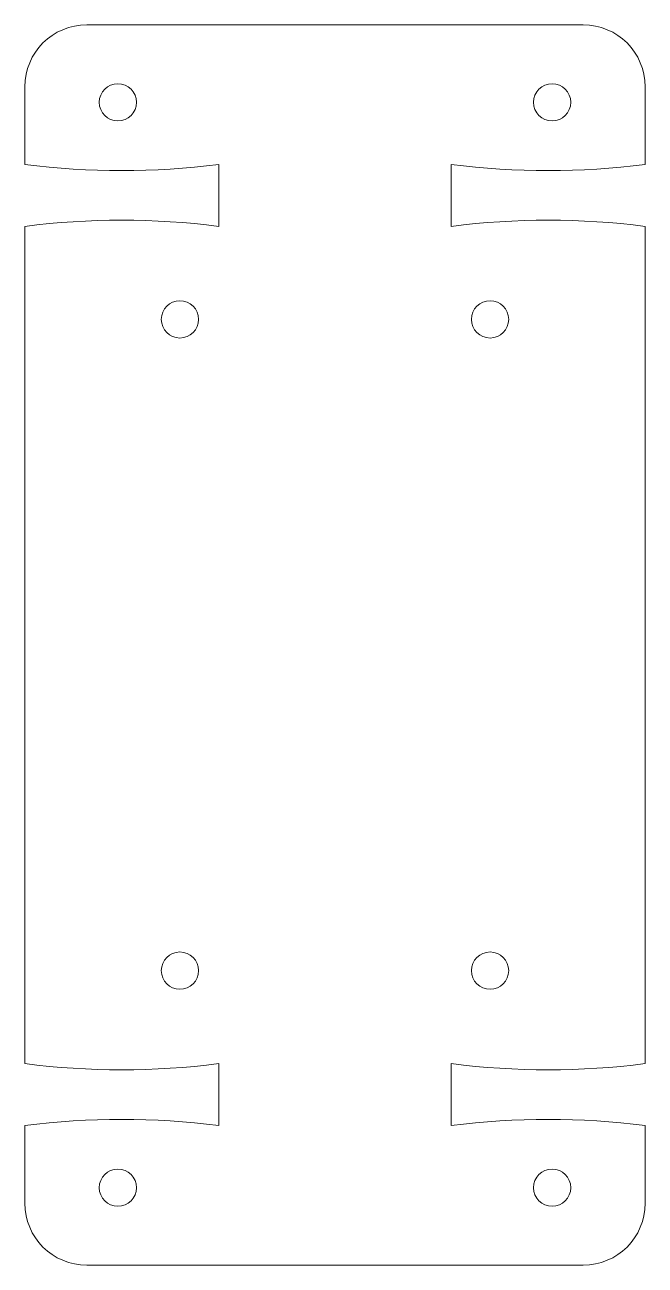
# Model space of a CAD drawing. Header units: millimetres. Extents: x 0 to 20, y 0 to 40.
import ezdxf

# ---------------------------------------------------------------- set-up
doc = ezdxf.new("R2010")
doc.units = ezdxf.units.MM

msp = doc.modelspace()

# ---------------------------------------------------------------- linework, layer by layer
at = {"color": 7, "linetype": 'Continuous', "lineweight": 15}
for p, q in [((18, 40), (2, 40)), ((0, 38), (0, 35.5)), ((20, 35.5), (20, 38)), ((6.25, 35.5), (6.25, 33.5)), ((13.75, 33.5), (13.75, 35.5)), ((0, 33.5), (0, 6.5)), ((20, 6.5), (20, 33.5)), ((6.25, 6.5), (6.25, 4.5)), ((13.75, 4.5), (13.75, 6.5)), ((0, 4.5), (0, 2)), ((20, 2), (20, 4.5)), ((2, 0), (18, 0))]:
    msp.add_line(p, q, dxfattribs=at)
for centre in [(3, 37.5), (17, 37.5), (5, 30.5), (15, 30.5), (5, 9.5), (15, 9.5), (3, 2.5), (17, 2.5)]:
    msp.add_circle(centre, 0.6, dxfattribs=at)
for centre, start, end in [((2, 38), 90, 180), ((18, 38), 0, 90), ((2, 2), 180, 270), ((18, 2), 270, 0)]:
    msp.add_arc(centre, 2, start, end, dxfattribs=at)
for points in [[(0, 35.5), (2.083, 35.233), (4.167, 35.233), (6.25, 35.5)], [(13.75, 35.5), (15.833, 35.233), (17.917, 35.233), (20, 35.5)], [(6.25, 33.5), (4.167, 33.767), (2.083, 33.767), (0, 33.5)], [(20, 33.5), (17.917, 33.767), (15.833, 33.767), (13.75, 33.5)], [(0, 6.5), (2.083, 6.233), (4.167, 6.233), (6.25, 6.5)], [(13.75, 6.5), (15.833, 6.233), (17.917, 6.233), (20, 6.5)], [(6.25, 4.5), (4.167, 4.767), (2.083, 4.767), (0, 4.5)], [(20, 4.5), (17.917, 4.767), (15.833, 4.767), (13.75, 4.5)]]:
    msp.add_open_spline(points, degree=3, dxfattribs=at)

doc.saveas('drawing.dxf')
